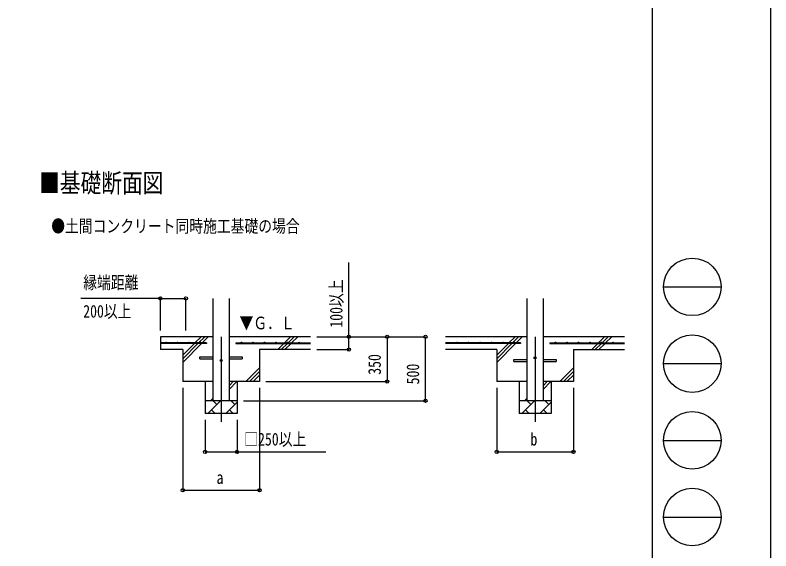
# Model space of a CAD drawing. Units: millimetres, scale not verified. Extents: x -12615 to 12615, y -8910 to 8910.
# Drawn here: x 6700 to 12615, y -4014 to 175 of the extents above; entities that cross this region are included whole.
import ezdxf
from ezdxf.enums import TextEntityAlignment as Align

# ---------------------------------------------------------------- set-up
doc = ezdxf.new("R2010")
doc.units = ezdxf.units.MM
doc.header["$LTSCALE"] = 40
for name, color, linetype in [('0-2_USER1', 3, 'Continuous'), ('0-3_YKK_12', 2, 'Continuous'), ('0-4_YKK_13', 4, 'Continuous'), ('0-5_YKK_A1', 4, 'Continuous'), ('0-6_YKK_D', 6, 'Continuous'), ('0-7_YKK_ZWAK', 7, 'Continuous')]:
    doc.layers.add(name, color=color, linetype=linetype)
doc.styles.add('ＭＳ ゴシック', font='')
doc.styles.get('ＭＳ ゴシック').set_extended_font_data('MS Gothic')

msp = doc.modelspace()

# ---------------------------------------------------------------- linework, layer by layer
at = {"layer": '0-3_YKK_12'}
for p, q in [((8311.98, -2340.08), (8311.98, -3006.03)), ((10769.37, -2340.08), (10769.37, -3006.03))]:
    msp.add_line(p, q, dxfattribs=at)
at = {"layer": '0-4_YKK_13'}
for p, q in [((8146.98, -2497.08), (8249.48, -2497.08)), ((8146.98, -2513.08), (8146.98, -2497.08)), ((8146.98, -2513.08), (8249.48, -2513.08)), ((8374.48, -2497.08), (8476.98, -2497.08)), ((8374.48, -2513.08), (8476.98, -2513.08)), ((8476.98, -2497.08), (8476.98, -2513.08)), ((10604.37, -2517.08), (10706.87, -2517.08)), ((10604.37, -2533.08), (10604.37, -2517.08)), ((10604.37, -2533.08), (10706.87, -2533.08)), ((10831.87, -2517.08), (10934.37, -2517.08)), ((10831.87, -2533.08), (10934.37, -2533.08)), ((10934.37, -2517.08), (10934.37, -2533.08))]:
    msp.add_line(p, q, dxfattribs=at)
for centre in [(8311.98, -2525.08), (10769.37, -2505.08)]:
    msp.add_circle(centre, 8, dxfattribs=at)
at = {"layer": '0-5_YKK_A1'}
for p, q in [((8249.48, -2840.08), (8249.48, -2040.08)), ((8374.48, -2040.08), (8374.48, -2840.08)), ((10706.87, -2840.08), (10706.87, -2040.08)), ((10831.87, -2040.08), (10831.87, -2840.08)), ((8249.48, -2340.08), (7836.98, -2340.08)), ((7836.98, -2340.08), (7836.98, -2440.08)), ((8107.92, -2387.58), (8155.42, -2340.08)), ((8136.2, -2387.58), (8183.7, -2340.08)), ((8164.48, -2387.58), (8211.98, -2340.08)), ((9011.98, -2340.08), (8374.48, -2340.08)), ((8807.92, -2387.58), (8855.42, -2340.08)), ((8836.2, -2387.58), (8883.7, -2340.08)), ((8864.48, -2387.58), (8911.98, -2340.08)), ((10706.87, -2340.08), (10069.37, -2340.08)), ((10565.3, -2387.58), (10612.8, -2340.08)), ((10593.59, -2387.58), (10641.09, -2340.08)), ((10621.87, -2387.58), (10669.37, -2340.08)), ((11469.37, -2340.08), (10831.87, -2340.08)), ((11265.3, -2387.58), (11312.8, -2340.08)), ((11293.59, -2387.58), (11341.09, -2340.08)), ((11321.87, -2387.58), (11369.37, -2340.08)), ((8196.98, -2387.58), (7836.98, -2387.58)), ((8196.98, -2392.58), (7836.98, -2392.58)), ((8011.98, -2540.08), (8159.48, -2392.58)), ((8011.98, -2483.52), (8102.92, -2392.58)), ((8011.98, -2511.8), (8131.2, -2392.58)), ((8196.98, -2387.58), (8196.98, -2392.58)), ((8426.98, -2387.58), (9011.98, -2387.58)), ((8426.98, -2387.58), (8426.98, -2392.58)), ((8426.98, -2392.58), (9011.98, -2392.58)), ((8755.42, -2440.08), (8802.92, -2392.58)), ((8783.7, -2440.08), (8831.2, -2392.58)), ((8811.98, -2440.08), (8859.48, -2392.58)), ((10654.37, -2387.58), (10069.37, -2387.58)), ((10654.37, -2392.58), (10069.37, -2392.58)), ((10469.37, -2540.08), (10616.87, -2392.58)), ((10469.37, -2483.52), (10560.3, -2392.58)), ((10469.37, -2511.8), (10588.59, -2392.58)), ((10654.37, -2387.58), (10654.37, -2392.58)), ((10884.37, -2387.58), (11469.37, -2387.58)), ((10884.37, -2387.58), (10884.37, -2392.58)), ((10884.37, -2392.58), (11469.37, -2392.58)), ((11212.8, -2440.08), (11260.3, -2392.58)), ((11241.09, -2440.08), (11288.59, -2392.58)), ((11269.37, -2440.08), (11316.87, -2392.58)), ((8011.98, -2440.08), (7836.98, -2440.08)), ((8011.98, -2440.08), (8011.98, -2690.08)), ((9011.98, -2440.08), (8611.98, -2440.08)), ((8611.98, -2440.08), (8611.98, -2690.08)), ((10469.37, -2440.08), (10069.37, -2440.08)), ((10469.37, -2440.08), (10469.37, -2690.08)), ((11069.37, -2440.08), (11069.37, -2690.08)), ((11069.37, -2440.08), (11469.37, -2440.08)), ((8505.42, -2690.08), (8611.98, -2583.52)), ((10962.8, -2690.08), (11069.37, -2583.52)), ((8533.7, -2690.08), (8611.98, -2611.8)), ((8561.98, -2690.08), (8611.98, -2640.08)), ((10991.09, -2690.08), (11069.37, -2611.8)), ((11019.37, -2690.08), (11069.37, -2640.08)), ((8249.48, -2690.08), (8011.98, -2690.08)), ((8186.98, -2690.08), (8186.98, -2940.08)), ((8374.48, -2751.75), (8436.15, -2690.08)), ((8374.48, -2723.47), (8407.87, -2690.08)), ((8611.98, -2690.08), (8374.48, -2690.08)), ((8436.98, -2690.08), (8436.98, -2940.08)), ((10706.87, -2690.08), (10469.37, -2690.08)), ((10644.37, -2690.08), (10644.37, -2940.08)), ((10831.87, -2751.75), (10893.54, -2690.08)), ((10831.87, -2723.47), (10865.26, -2690.08)), ((11069.37, -2690.08), (10831.87, -2690.08)), ((10894.37, -2690.08), (10894.37, -2940.08)), ((8229.58, -2840.08), (8249.48, -2820.18)), ((10686.97, -2840.08), (10706.87, -2820.18)), ((8436.98, -2840.08), (8186.98, -2840.08)), ((8207.72, -2940.08), (8307.72, -2840.08)), ((8279.17, -2868.64), (8250.61, -2840.08)), ((8349.14, -2940.08), (8436.98, -2852.24)), ((8420.59, -2868.64), (8392.03, -2840.08)), ((10894.37, -2840.08), (10644.37, -2840.08)), ((10665.11, -2940.08), (10765.11, -2840.08)), ((10736.56, -2868.64), (10708, -2840.08)), ((10806.53, -2940.08), (10894.37, -2852.24)), ((10877.98, -2868.64), (10849.42, -2840.08)), ((8436.98, -2940.08), (8186.98, -2940.08)), ((8236.27, -2911.53), (8264.83, -2940.08)), ((8377.7, -2911.53), (8406.25, -2940.08)), ((10894.37, -2940.08), (10644.37, -2940.08)), ((10693.66, -2911.53), (10722.22, -2940.08)), ((10835.08, -2911.53), (10863.64, -2940.08))]:
    msp.add_line(p, q, dxfattribs=at)
for centre in [(7881.98, -2385.08), (7971.98, -2385.08), (8061.98, -2385.08), (8151.98, -2385.08), (8471.98, -2385.08), (8561.98, -2385.08), (8651.98, -2385.08), (8741.98, -2385.08), (8831.98, -2385.08), (8921.98, -2385.08), (10159.37, -2385.08), (10249.37, -2385.08), (10339.37, -2385.08), (10429.37, -2385.08), (10519.37, -2385.08), (10609.37, -2385.08), (10929.37, -2385.08), (11019.37, -2385.08), (11109.37, -2385.08), (11199.37, -2385.08), (11289.37, -2385.08), (11379.37, -2385.08)]:
    msp.add_circle(centre, 2.5, dxfattribs=at)
at = {"layer": '0-6_YKK_D'}
for p, q in [((7836.98, -2040.08), (7215.03, -2040.08)), ((7836.98, -2290.08), (7836.98, -2039.08)), ((7836.98, -2040.08), (8036.98, -2040.08)), ((8036.98, -2290.08), (8036.98, -2039.08)), ((9061.98, -2340.08), (9312.98, -2340.08)), ((9061.98, -2340.08), (9912.98, -2340.08)), ((9061.98, -2340.08), (9612.98, -2340.08)), ((9611.98, -2340.08), (9611.98, -2690.08)), ((9911.98, -2840.08), (9911.98, -2340.08)), ((9061.98, -2440.08), (9312.98, -2440.08)), ((8661.98, -2690.08), (9612.98, -2690.08)), ((8011.98, -2740.08), (8011.98, -3541.08)), ((8612.98, -2740.08), (8612.98, -3541.08)), ((10469.37, -2740.08), (10469.37, -3241.08)), ((11069.37, -2740.08), (11069.37, -3241.08)), ((8486.98, -2840.08), (9912.98, -2840.08)), ((8186.98, -2990.08), (8186.98, -3241.08)), ((8436.98, -2990.08), (8436.98, -3241.08)), ((10469.37, -3240.08), (11069.37, -3240.08)), ((8011.98, -3540.08), (8612.98, -3540.08))]:
    msp.add_line(p, q, dxfattribs=at)
for points in [[(9311.98, -2440.08), (9311.98, -2340.08), (9311.98, -1759.48)], [(8186.98, -3240.08), (8436.98, -3240.08), (9132.78, -3240.08)]]:
    msp.add_lwpolyline(points, dxfattribs=at)
for centre in [(7836.98, -2040.08), (8036.98, -2040.08), (9311.98, -2340.08), (9611.98, -2340.08), (9911.98, -2340.08), (9311.98, -2440.08), (9611.98, -2690.08), (9911.98, -2840.08), (8186.98, -3240.08), (8436.98, -3240.08), (10469.37, -3240.08), (11069.37, -3240.08), (8011.98, -3540.08), (8612.98, -3540.08)]:
    msp.add_circle(centre, 12.75, dxfattribs=at)
at = {"layer": '0-7_YKK_ZWAK'}
for p, q in [((11685.06, 8325), (11685.06, -7575)), ((11775.06, -1950), (12225.06, -1950)), ((11775.06, -2550), (12225.06, -2550)), ((11775.06, -3150), (12225.06, -3150)), ((11775.06, -3750), (12225.06, -3750))]:
    msp.add_line(p, q, dxfattribs=at)
msp.add_lwpolyline([(-12615, -8910), (12615, -8910), (12615, 8910), (-12615, 8910)], close=True, dxfattribs=at)
for centre in [(12000.06, -1950), (12000.06, -2550), (12000.06, -3150), (12000.06, -3750)]:
    msp.add_circle(centre, 225, dxfattribs=at)

# ---------------------------------------------------------------- texts
at = {"layer": '0-2_USER1', "style": 'ＭＳ ゴシック', "width": 0.8}
for s, height, p in [('■基礎断面図', 148.5, (6888.35, -1256.35)), ('●土間コンクリート同時施工基礎の場合', 98.97, (6983.1, -1554.26))]:
    msp.add_text(s, height=height, dxfattribs=at).set_placement(p, align=Align.BOTTOM_LEFT)
at = {"layer": '0-5_YKK_A1', "style": 'ＭＳ ゴシック', "width": 0.8}
msp.add_text('▼Ｇ．Ｌ', height=98.97, dxfattribs=at).set_placement((8456.52, -2311.63), align=Align.BOTTOM_LEFT)
at = {"layer": '0-6_YKK_D', "style": 'ＭＳ ゴシック', "width": 0.8}
for s, p in [('縁端距離', (7233.28, -1995.08)), ('200以上', (7233.28, -2220.08)), ('□250以上', (8493.58, -3220.08)), ('b', (10733.37, -3220.08)), ('a', (8276.48, -3520.08))]:
    msp.add_text(s, height=98.97, dxfattribs=at).set_placement(p, align=Align.BOTTOM_LEFT)
for s, p in [('100以上', (9291.98, -2269.08)), ('350', (9591.98, -2637.48)), ('500', (9891.98, -2712.48))]:
    msp.add_text(s, height=98.97, rotation=90, dxfattribs=at).set_placement(p, align=Align.BOTTOM_LEFT)

doc.saveas('drawing.dxf')
